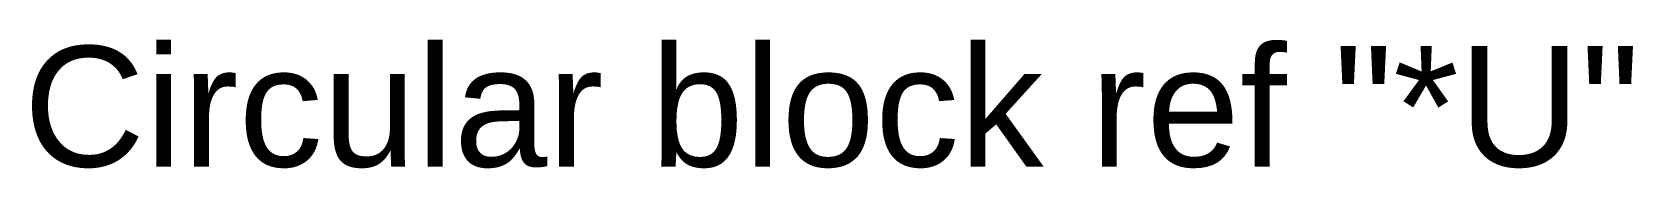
# Model space of a CAD drawing. Header units: millimetres. Extents: x 0 to 43053, y 0 to 18403.
# Drawn here: x 0.18 to 33.38, y -0.04 to 2.63 of the extents above.
import ezdxf

# ---------------------------------------------------------------- set-up
doc = ezdxf.new("R2010")
doc.units = ezdxf.units.MM
doc.layers.add('CDC.06.TEXT', color=2, linetype='Continuous')
doc.styles.get("Standard").update_dxf_attribs({"font": 'arial.ttf'})

# ---------------------------------------------------------------- blocks, each defined once
blk = doc.blocks.new('*U7')
at = {"layer": 'CDC.06.TEXT'}
blk.add_text('Circular block ref "*U"', height=2.5, dxfattribs=at).set_placement((0, 0))
blk = doc.blocks.new('*U8')
at = {"layer": 'CDC.06.TEXT'}
blk.add_text('Circular block ref "*U"', height=2.5, dxfattribs=at).set_placement((0, 0))
blk = doc.blocks.new('*U9')
at = {"layer": 'CDC.06.TEXT'}
blk.add_text('Circular block ref "*U"', height=2.5, dxfattribs=at).set_placement((0, 0))
blk = doc.blocks.new('*U10')
at = {"layer": 'CDC.06.TEXT'}
blk.add_text('Circular block ref "*U"', height=2.5, dxfattribs=at).set_placement((0, 0))
blk = doc.blocks.new('*U11')
at = {"layer": 'CDC.06.TEXT'}
blk.add_text('Circular block ref "*U"', height=2.5, dxfattribs=at).set_placement((0, 0))
blk = doc.blocks.new('*U12')
at = {"layer": 'CDC.06.TEXT'}
blk.add_text('Circular block ref "*U"', height=2.5, dxfattribs=at).set_placement((0, 0))
blk = doc.blocks.new('*U13')
at = {"layer": 'CDC.06.TEXT'}
blk.add_text('Circular block ref "*U"', height=2.5, dxfattribs=at).set_placement((0, 0))
blk = doc.blocks.new('*U14')
at = {"layer": 'CDC.06.TEXT'}
blk.add_text('Circular block ref "*U"', height=2.5, dxfattribs=at).set_placement((0, 0))
blk = doc.blocks.new('*U15')
at = {"layer": 'CDC.06.TEXT'}
blk.add_text('Circular block ref "*U"', height=2.5, dxfattribs=at).set_placement((0, 0))
blk = doc.blocks.new('*U16')
at = {"layer": 'CDC.06.TEXT'}
blk.add_text('Circular block ref "*U"', height=2.5, dxfattribs=at).set_placement((0, 0))
blk = doc.blocks.new('*U17')
at = {"layer": 'CDC.06.TEXT'}
blk.add_text('Circular block ref "*U"', height=2.5, dxfattribs=at).set_placement((0, 0))
blk = doc.blocks.new('*U18')
at = {"layer": 'CDC.06.TEXT'}
blk.add_text('Circular block ref "*U"', height=2.5, dxfattribs=at).set_placement((0, 0))
blk = doc.blocks.new('*U19')
at = {"layer": 'CDC.06.TEXT'}
blk.add_text('Circular block ref "*U"', height=2.5, dxfattribs=at).set_placement((0, 0))
blk = doc.blocks.new('*U20')
at = {"layer": 'CDC.06.TEXT'}
blk.add_text('Circular block ref "*U"', height=2.5, dxfattribs=at).set_placement((0, 0))
blk = doc.blocks.new('*U21')
at = {"layer": 'CDC.06.TEXT'}
blk.add_text('Circular block ref "*U"', height=2.5, dxfattribs=at).set_placement((0, 0))
blk = doc.blocks.new('*U22')
at = {"layer": 'CDC.06.TEXT'}
blk.add_text('Circular block ref "*U"', height=2.5, dxfattribs=at).set_placement((0, 0))
blk = doc.blocks.new('*U23')
at = {"layer": 'CDC.06.TEXT'}
blk.add_text('Circular block ref "*U"', height=2.5, dxfattribs=at).set_placement((0, 0))
blk = doc.blocks.new('*U24')
at = {"layer": 'CDC.06.TEXT'}
blk.add_text('Circular block ref "*U"', height=2.5, dxfattribs=at).set_placement((0, 0))
blk = doc.blocks.new('*U25')
at = {"layer": 'CDC.06.TEXT'}
blk.add_text('Circular block ref "*U"', height=2.5, dxfattribs=at).set_placement((0, 0))
blk = doc.blocks.new('*U26')
at = {"layer": 'CDC.06.TEXT'}
blk.add_text('Circular block ref "*U"', height=2.5, dxfattribs=at).set_placement((0, 0))
blk = doc.blocks.new('*U27')
at = {"layer": 'CDC.06.TEXT'}
blk.add_text('Circular block ref "*U"', height=2.5, dxfattribs=at).set_placement((0, 0))
blk = doc.blocks.new('*U28')
at = {"layer": 'CDC.06.TEXT'}
blk.add_text('Circular block ref "*U"', height=2.5, dxfattribs=at).set_placement((0, 0))
blk = doc.blocks.new('*U29')
at = {"layer": 'CDC.06.TEXT'}
blk.add_text('Circular block ref "*U"', height=2.5, dxfattribs=at).set_placement((0, 0))
blk = doc.blocks.new('*U30')
at = {"layer": 'CDC.06.TEXT'}
blk.add_text('Circular block ref "*U"', height=2.5, dxfattribs=at).set_placement((0, 0))
blk = doc.blocks.new('*U31')
at = {"layer": 'CDC.06.TEXT'}
blk.add_text('Circular block ref "*U"', height=2.5, dxfattribs=at).set_placement((0, 0))
blk = doc.blocks.new('*U32')
at = {"layer": 'CDC.06.TEXT'}
blk.add_text('Circular block ref "*U"', height=2.5, dxfattribs=at).set_placement((0, 0))
blk = doc.blocks.new('*U33')
at = {"layer": 'CDC.06.TEXT'}
blk.add_text('Circular block ref "*U"', height=2.5, dxfattribs=at).set_placement((0, 0))
blk = doc.blocks.new('*U34')
at = {"layer": 'CDC.06.TEXT'}
blk.add_text('Circular block ref "*U"', height=2.5, dxfattribs=at).set_placement((0, 0))
blk = doc.blocks.new('*U35')
at = {"layer": 'CDC.06.TEXT'}
blk.add_text('Circular block ref "*U"', height=2.5, dxfattribs=at).set_placement((0, 0))
blk = doc.blocks.new('*U36')
at = {"layer": 'CDC.06.TEXT'}
blk.add_text('Circular block ref "*U"', height=2.5, dxfattribs=at).set_placement((0, 0))
blk = doc.blocks.new('*U37')
at = {"layer": 'CDC.06.TEXT'}
blk.add_text('Circular block ref "*U"', height=2.5, dxfattribs=at).set_placement((0, 0))
blk = doc.blocks.new('*U38')
at = {"layer": 'CDC.06.TEXT'}
blk.add_text('Circular block ref "*U"', height=2.5, dxfattribs=at).set_placement((0, 0))
blk = doc.blocks.new('*U39')
at = {"layer": 'CDC.06.TEXT'}
blk.add_text('Circular block ref "*U"', height=2.5, dxfattribs=at).set_placement((0, 0))
blk = doc.blocks.new('*U40')
at = {"layer": 'CDC.06.TEXT'}
blk.add_text('Circular block ref "*U"', height=2.5, dxfattribs=at).set_placement((0, 0))
blk = doc.blocks.new('*U41')
at = {"layer": 'CDC.06.TEXT'}
blk.add_text('Circular block ref "*U"', height=2.5, dxfattribs=at).set_placement((0, 0))
blk = doc.blocks.new('*U42')
at = {"layer": 'CDC.06.TEXT'}
blk.add_text('Circular block ref "*U"', height=2.5, dxfattribs=at).set_placement((0, 0))

msp = doc.modelspace()

# ---------------------------------------------------------------- block references
at = {"layer": 'CDC.06.TEXT'}
for name in ['*U7', '*U8', '*U9', '*U10', '*U11', '*U12', '*U13', '*U14', '*U15', '*U16', '*U17', '*U18', '*U19', '*U20', '*U21', '*U22', '*U23', '*U24', '*U25', '*U26', '*U27', '*U28', '*U29', '*U30', '*U31', '*U32', '*U33', '*U34', '*U35', '*U36', '*U37', '*U38', '*U39', '*U40', '*U41', '*U42']:
    msp.add_blockref(name, (0, 0), dxfattribs=at)

doc.saveas('drawing.dxf')
